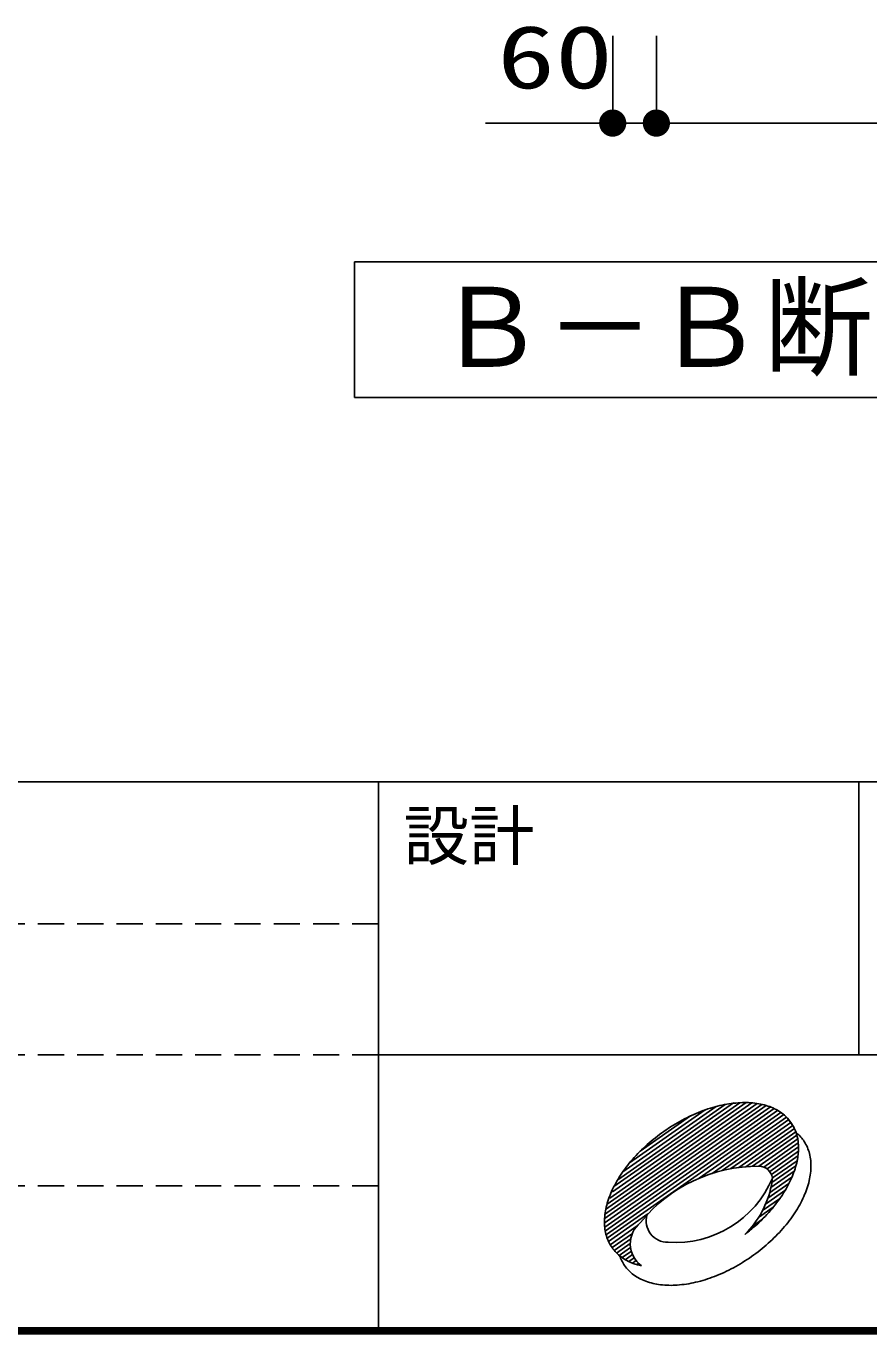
# Model space of a CAD drawing. Units: millimetres, scale not verified. Extents: x -9124 to 8194, y -6791 to 5298.
# Drawn here: x -458 to 699, y -6299 to -4502 of the extents above; entities that cross this region are included whole.
import ezdxf
from ezdxf.enums import TextEntityAlignment as Align

# ---------------------------------------------------------------- set-up
doc = ezdxf.new("R2010")
doc.units = ezdxf.units.MM
doc.header["$LTSCALE"] = 30
doc.linetypes.add('DASHED1', pattern=[1.8, 1.2, -0.6])
for name, color, linetype, lineweight in [('0-2_SEISAKU', 3, 'Continuous', 25), ('0-6_SUNPO', 7, 'Continuous', 25), ('0-7_07', 7, 'Continuous', 25)]:
    doc.layers.add(name, color=color, linetype=linetype, lineweight=lineweight)
doc.styles.add('MS Gothic', font='')
doc.styles.add('ＭＳ ゴシック', font='')
doc.styles.get('MS Gothic').set_extended_font_data('MS Gothic')
doc.styles.get('ＭＳ ゴシック').set_extended_font_data('MS Gothic')

msp = doc.modelspace()

# ---------------------------------------------------------------- linework, layer by layer
at = {"layer": '0-2_SEISAKU'}
msp.add_lwpolyline([(2022.13, -5011.83), (2022.13, -4825.52), (-7.2, -4825.52), (-7.2, -5011.83)], close=True, dxfattribs=at)
at = {"layer": '0-6_SUNPO', "color": 4}
for p, q in [((347.47, -4514.75), (347.47, -4634.75)), ((407.47, -4514.75), (407.47, -4634.75)), ((407.47, -4514.75), (407.47, -4634.75)), ((347.47, -4634.75), (172.64, -4634.75)), ((347.47, -4634.75), (407.47, -4634.75)), ((407.47, -4634.75), (1607.47, -4634.75))]:
    msp.add_line(p, q, dxfattribs=at)
at = {"layer": '0-6_SUNPO'}
for points in [[(340.29, -4617.42), (347.47, -4634.75), (337.05, -4619.16)], [(343.81, -4616.36), (347.47, -4634.75), (340.29, -4617.42)], [(347.47, -4616), (347.47, -4634.75), (343.81, -4616.36)], [(351.13, -4616.36), (347.47, -4634.75), (347.47, -4616)], [(354.64, -4617.42), (347.47, -4634.75), (351.13, -4616.36)], [(357.89, -4619.16), (347.47, -4634.75), (354.64, -4617.42)], [(400.29, -4617.42), (407.47, -4634.75), (397.05, -4619.16)], [(400.29, -4617.42), (407.47, -4634.75), (397.05, -4619.16)], [(403.81, -4616.36), (407.47, -4634.75), (400.29, -4617.42)], [(403.81, -4616.36), (407.47, -4634.75), (400.29, -4617.42)], [(407.47, -4616), (407.47, -4634.75), (403.81, -4616.36)], [(407.47, -4616), (407.47, -4634.75), (403.81, -4616.36)], [(411.13, -4616.36), (407.47, -4634.75), (407.47, -4616)], [(411.13, -4616.36), (407.47, -4634.75), (407.47, -4616)], [(414.64, -4617.42), (407.47, -4634.75), (411.13, -4616.36)], [(414.64, -4617.42), (407.47, -4634.75), (411.13, -4616.36)], [(417.89, -4619.16), (407.47, -4634.75), (414.64, -4617.42)], [(417.89, -4619.16), (407.47, -4634.75), (414.64, -4617.42)], [(329.08, -4631.09), (347.47, -4634.75), (328.72, -4634.75)], [(328.72, -4634.75), (347.47, -4634.75), (329.08, -4638.4)], [(330.15, -4627.57), (347.47, -4634.75), (329.08, -4631.09)], [(329.08, -4638.4), (347.47, -4634.75), (330.15, -4641.92)], [(331.88, -4624.33), (347.47, -4634.75), (330.15, -4627.57)], [(330.15, -4641.92), (347.47, -4634.75), (331.88, -4645.16)], [(334.21, -4621.49), (347.47, -4634.75), (331.88, -4624.33)], [(331.88, -4645.16), (347.47, -4634.75), (334.21, -4648.01)], [(337.05, -4619.16), (347.47, -4634.75), (334.21, -4621.49)], [(334.21, -4648.01), (347.47, -4634.75), (337.05, -4650.34)], [(337.05, -4650.34), (347.47, -4634.75), (340.29, -4652.07)], [(340.29, -4652.07), (347.47, -4634.75), (343.81, -4653.14)], [(343.81, -4653.14), (347.47, -4634.75), (347.47, -4653.5)], [(360.73, -4621.49), (347.47, -4634.75), (357.89, -4619.16)], [(363.06, -4624.33), (347.47, -4634.75), (360.73, -4621.49)], [(364.79, -4627.57), (347.47, -4634.75), (363.06, -4624.33)], [(365.86, -4631.09), (347.47, -4634.75), (364.79, -4627.57)], [(366.22, -4634.75), (347.47, -4634.75), (365.86, -4631.09)], [(347.47, -4653.5), (347.47, -4634.75), (351.13, -4653.14)], [(351.13, -4653.14), (347.47, -4634.75), (354.64, -4652.07)], [(354.64, -4652.07), (347.47, -4634.75), (357.89, -4650.34)], [(357.89, -4650.34), (347.47, -4634.75), (360.73, -4648.01)], [(360.73, -4648.01), (347.47, -4634.75), (363.06, -4645.16)], [(363.06, -4645.16), (347.47, -4634.75), (364.79, -4641.92)], [(364.79, -4641.92), (347.47, -4634.75), (365.86, -4638.4)], [(365.86, -4638.4), (347.47, -4634.75), (366.22, -4634.75)], [(389.08, -4631.09), (407.47, -4634.75), (388.72, -4634.75)], [(389.08, -4631.09), (407.47, -4634.75), (388.72, -4634.75)], [(388.72, -4634.75), (407.47, -4634.75), (389.08, -4638.4)], [(388.72, -4634.75), (407.47, -4634.75), (389.08, -4638.4)], [(390.15, -4627.57), (407.47, -4634.75), (389.08, -4631.09)], [(390.15, -4627.57), (407.47, -4634.75), (389.08, -4631.09)], [(389.08, -4638.4), (407.47, -4634.75), (390.15, -4641.92)], [(389.08, -4638.4), (407.47, -4634.75), (390.15, -4641.92)], [(391.88, -4624.33), (407.47, -4634.75), (390.15, -4627.57)], [(391.88, -4624.33), (407.47, -4634.75), (390.15, -4627.57)], [(390.15, -4641.92), (407.47, -4634.75), (391.88, -4645.16)], [(390.15, -4641.92), (407.47, -4634.75), (391.88, -4645.16)], [(394.21, -4621.49), (407.47, -4634.75), (391.88, -4624.33)], [(394.21, -4621.49), (407.47, -4634.75), (391.88, -4624.33)], [(391.88, -4645.16), (407.47, -4634.75), (394.21, -4648.01)], [(391.88, -4645.16), (407.47, -4634.75), (394.21, -4648.01)], [(397.05, -4619.16), (407.47, -4634.75), (394.21, -4621.49)], [(397.05, -4619.16), (407.47, -4634.75), (394.21, -4621.49)], [(394.21, -4648.01), (407.47, -4634.75), (397.05, -4650.34)], [(394.21, -4648.01), (407.47, -4634.75), (397.05, -4650.34)], [(397.05, -4650.34), (407.47, -4634.75), (400.29, -4652.07)], [(397.05, -4650.34), (407.47, -4634.75), (400.29, -4652.07)], [(400.29, -4652.07), (407.47, -4634.75), (403.81, -4653.14)], [(400.29, -4652.07), (407.47, -4634.75), (403.81, -4653.14)], [(403.81, -4653.14), (407.47, -4634.75), (407.47, -4653.5)], [(403.81, -4653.14), (407.47, -4634.75), (407.47, -4653.5)], [(420.73, -4621.49), (407.47, -4634.75), (417.89, -4619.16)], [(420.73, -4621.49), (407.47, -4634.75), (417.89, -4619.16)], [(423.06, -4624.33), (407.47, -4634.75), (420.73, -4621.49)], [(423.06, -4624.33), (407.47, -4634.75), (420.73, -4621.49)], [(424.79, -4627.57), (407.47, -4634.75), (423.06, -4624.33)], [(424.79, -4627.57), (407.47, -4634.75), (423.06, -4624.33)], [(425.86, -4631.09), (407.47, -4634.75), (424.79, -4627.57)], [(425.86, -4631.09), (407.47, -4634.75), (424.79, -4627.57)], [(426.22, -4634.75), (407.47, -4634.75), (425.86, -4631.09)], [(426.22, -4634.75), (407.47, -4634.75), (425.86, -4631.09)], [(407.47, -4653.5), (407.47, -4634.75), (411.13, -4653.14)], [(411.13, -4653.14), (407.47, -4634.75), (414.64, -4652.07)], [(414.64, -4652.07), (407.47, -4634.75), (417.89, -4650.34)], [(417.89, -4650.34), (407.47, -4634.75), (420.73, -4648.01)], [(420.73, -4648.01), (407.47, -4634.75), (423.06, -4645.16)], [(423.06, -4645.16), (407.47, -4634.75), (424.79, -4641.92)], [(424.79, -4641.92), (407.47, -4634.75), (425.86, -4638.4)], [(425.86, -4638.4), (407.47, -4634.75), (426.22, -4634.75)], [(407.47, -4653.5), (407.47, -4634.75), (411.13, -4653.14)], [(411.13, -4653.14), (407.47, -4634.75), (414.64, -4652.07)], [(414.64, -4652.07), (407.47, -4634.75), (417.89, -4650.34)], [(417.89, -4650.34), (407.47, -4634.75), (420.73, -4648.01)], [(420.73, -4648.01), (407.47, -4634.75), (423.06, -4645.16)], [(423.06, -4645.16), (407.47, -4634.75), (424.79, -4641.92)], [(424.79, -4641.92), (407.47, -4634.75), (425.86, -4638.4)], [(425.86, -4638.4), (407.47, -4634.75), (426.22, -4634.75)]]:
    msp.add_solid(points, dxfattribs=at)
at = {"layer": '0-7_07'}
for p, q in [((-7984.27, -5540.27), (8185.73, -5540.27)), ((25.73, -6290.27), (25.73, -5540.27)), ((685.72, -5915.27), (685.72, -5540.27)), ((25.73, -5915.27), (8185.73, -5915.27)), ((336.42, -6134.57), (552.49, -5983.28)), ((337.71, -6127.81), (545.9, -5982.04)), ((340.07, -6120.3), (538.69, -5981.22)), ((343.44, -6112.08), (530.86, -5980.85)), ((347.36, -6103.47), (522.26, -5981.01)), ((349.14, -6096.37), (513.66, -5981.18)), ((354.36, -6086.85), (501.95, -5983.51)), ((335.89, -6140.8), (558.56, -5984.89)), ((335.96, -6146.62), (564.19, -5986.81)), ((336.51, -6152.09), (569.37, -5989.04)), ((337.48, -6157.27), (574.12, -5991.57)), ((338.83, -6162.19), (578.49, -5994.37)), ((339.89, -6167.3), (582.5, -5997.43)), ((361.29, -6076.15), (489.52, -5986.36)), ((370.71, -6063.69), (474.64, -5990.92)), ((385.34, -6047.59), (454.46, -5999.19)), ((466.09, -6084.79), (586.13, -6000.74)), ((587.61, -6002.28), (596.17, -6014.51)), ((483.93, -6078.16), (589.4, -6004.31)), ((497.94, -6074.21), (592.32, -6008.12)), ((509.96, -6071.66), (594.9, -6012.18)), ((520.71, -6069.99), (597.13, -6016.48)), ((530.53, -6068.97), (599, -6021.03)), ((539.65, -6068.45), (600.52, -6025.83)), ((548.2, -6068.32), (602.03, -6030.63)), ((554.91, -6069.48), (602.31, -6036.29)), ((559.64, -6072.03), (602.68, -6041.89)), ((563.16, -6075.42), (602.63, -6047.78)), ((565.66, -6079.53), (602.06, -6054.04)), ((566.2, -6090.87), (599.2, -6067.76)), ((567.08, -6084.39), (600.93, -6060.7)), ((560.68, -6112.32), (589.67, -6092.01)), ((563.06, -6104.79), (593.77, -6083.28)), ((564.87, -6097.66), (596.87, -6075.26)), ((557.56, -6120.36), (585.36, -6100.89)), ((547.83, -6138.89), (568.06, -6124.72)), ((553.44, -6129.1), (577.88, -6111.99)), ((341.76, -6171.85), (395.89, -6133.95)), ((539.52, -6150.57), (553.29, -6140.93)), ((344, -6176.15), (380.93, -6150.28)), ((346.58, -6180.2), (374.49, -6160.66)), ((349.51, -6184.01), (372.3, -6168.05)), ((352.78, -6187.57), (371.67, -6174.35)), ((356.42, -6190.89), (372.02, -6179.97)), ((360.44, -6193.93), (373.09, -6185.08)), ((364.81, -6196.73), (374.77, -6189.76)), ((369.57, -6199.26), (376.98, -6194.07)), ((374.75, -6201.49), (379.71, -6198.02)), ((380.44, -6203.37), (382.95, -6201.61)), ((8194.13, -6298.67), (-7992.67, -6298.67)), ((8193.53, -6298.07), (-7992.07, -6298.07)), ((8192.93, -6297.47), (-7991.47, -6297.47)), ((8192.33, -6296.87), (-7990.87, -6296.87)), ((8191.73, -6296.27), (-7990.27, -6296.27)), ((8191.13, -6295.67), (-7989.67, -6295.67)), ((8190.53, -6295.07), (-7989.07, -6295.07)), ((8189.93, -6294.47), (-7988.47, -6294.47)), ((8189.33, -6293.87), (-7987.87, -6293.87)), ((8188.73, -6293.27), (-7987.27, -6293.27)), ((8188.13, -6292.67), (-7986.67, -6292.67)), ((8187.53, -6292.07), (-7986.07, -6292.07)), ((8186.93, -6291.47), (-7985.47, -6291.47)), ((8186.33, -6290.87), (-7984.87, -6290.87)), ((-7984.27, -6290.27), (8185.73, -6290.27))]:
    msp.add_line(p, q, dxfattribs=at)
at = {"layer": '0-7_07', "linetype": 'DASHED1'}
for p, q in [((25.73, -5735.27), (-7984.27, -5735.27)), ((25.73, -5915.27), (-7984.27, -5915.27)), ((25.73, -6095.27), (-7984.27, -6095.27))]:
    msp.add_line(p, q, dxfattribs=at)
at = {"layer": '0-7_07'}
for centre, radius, start, end in [((531.77, -6141.47), 160.75, 94.26399, 103.30405), ((528.89, -6102.86), 122.03, 83.39651, 94.26224), ((532.65, -6070.35), 89.3, 69.99609, 83.39651), ((552, -6208.43), 230.86, 111.13315, 118.23608), ((540.68, -6179.15), 199.46, 103.30403, 111.13313), ((540.45, -6048.94), 66.51, 53.6442, 69.99609), ((547.31, -6039.6), 54.92, 35, 53.6442), ((560.33, -6223.94), 248.46, 118.23608, 124.99998), ((547.31, -6039.6), 54.92, 16.35579, 35), ((560.33, -6223.94), 248.46, 124.99998, 131.7639), ((564.63, -6064.12), 54.81, 35.01981, 50.90445), ((543.4, -6041.48), 59.21, 3.73218, 17.03671), ((521.8, -6043.59), 80.91, 0.51715, 4.22578), ((564.53, -6064.18), 54.92, 16.35579, 35), ((548.6, -6210.81), 230.86, 131.7639, 138.86684), ((527.46, -6044.12), 75.26, 348.3591, 0.95915), ((553.4, -6067.44), 66.51, 0.00389, 16.35579), ((524.95, -6190.16), 199.46, 138.86684, 146.69594), ((546.96, -6274.98), 206.67, 89.51877, 141.29517), ((548.4, -6087.22), 18.89, 8.03198, 90.01068), ((481.56, -6035.28), 122.03, 335.73775, 346.60347), ((493.77, -6039.44), 109.21, 347.24379, 349.53223), ((485.59, -6037.22), 117.68, 347.57066, 348.47897), ((530.61, -6067.44), 89.3, 346.60345, 0.00388), ((492.6, -6168.9), 160.75, 146.69594, 155.73599), ((433.48, -6028.07), 145.09, 266.05196, 337.08), ((437.49, -6069.15), 130.54, 348.69109, 353.21165), ((446.27, -6019.37), 160.75, 326.69594, 335.73599), ((498.78, -6059.86), 122.03, 335.73775, 346.60347), ((457.3, -6152.99), 122.03, 155.73775, 166.60347), ((437.49, -6069.15), 130.54, 314.59993, 348.69109), ((413.92, -5998.11), 199.46, 318.86684, 326.69594), ((463.48, -6043.94), 160.75, 326.69594, 335.73599), ((425.47, -6145.4), 89.3, 166.60347, 180.00389), ((402.67, -6145.41), 66.51, 180.00389, 196.35579), ((408.96, -6174.88), 37.29, 128.62967, 234.33911), ((423, -6143.31), 29.51, 164.38046, 270.9435), ((390.27, -5977.46), 230.86, 311.7639, 318.86684), ((431.13, -6022.69), 199.46, 318.86684, 326.69594), ((391.55, -6148.67), 54.92, 196.35579, 215), ((385.44, -5972.69), 237.63, 307.39177, 311.86528), ((407.48, -6002.04), 230.86, 311.7639, 318.86684), ((391.55, -6148.67), 54.92, 215, 233.6442), ((395.75, -5988.9), 248.46, 304.99998, 311.7639), ((408.68, -6173.33), 54.81, 199.09554, 214.98018), ((398.43, -6139.33), 66.51, 233.6442, 249.99609), ((395.75, -5988.9), 248.46, 298.23608, 304.99998), ((408.76, -6173.24), 54.92, 215, 233.6442), ((401.85, -6132.95), 73.69, 249.19475, 258.53928), ((415.63, -6163.91), 66.51, 233.6442, 249.99609), ((404.08, -6004.41), 230.86, 291.13315, 298.23608), ((423.43, -6142.5), 89.3, 249.99609, 263.39651), ((427.19, -6109.98), 122.03, 263.39651, 274.26224), ((424.31, -6071.37), 160.75, 274.26399, 283.30405), ((415.4, -6033.7), 199.46, 283.30405, 291.13315)]:
    msp.add_arc(centre, radius, start, end, dxfattribs=at)

# ---------------------------------------------------------------- texts
at = {"layer": '0-2_SEISAKU', "color": 4, "style": 'MS Gothic'}
msp.add_text('Ｂ－Ｂ断面図', height=110, dxfattribs=at).set_placement((104.8, -5002.83), align=Align.BOTTOM_LEFT)
at = {"layer": '0-6_SUNPO', "color": 3, "style": 'ＭＳ ゴシック', "width": 1.35}
msp.add_text('60', height=86.59, dxfattribs=at).set_placement((188.73, -4613.05), align=Align.BOTTOM_LEFT)
at = {"layer": '0-7_07', "style": 'MS Gothic'}
msp.add_text('設計', height=65.98, dxfattribs=at).set_placement((60.11, -5666.96), align=Align.BOTTOM_LEFT)

doc.saveas('drawing.dxf')
